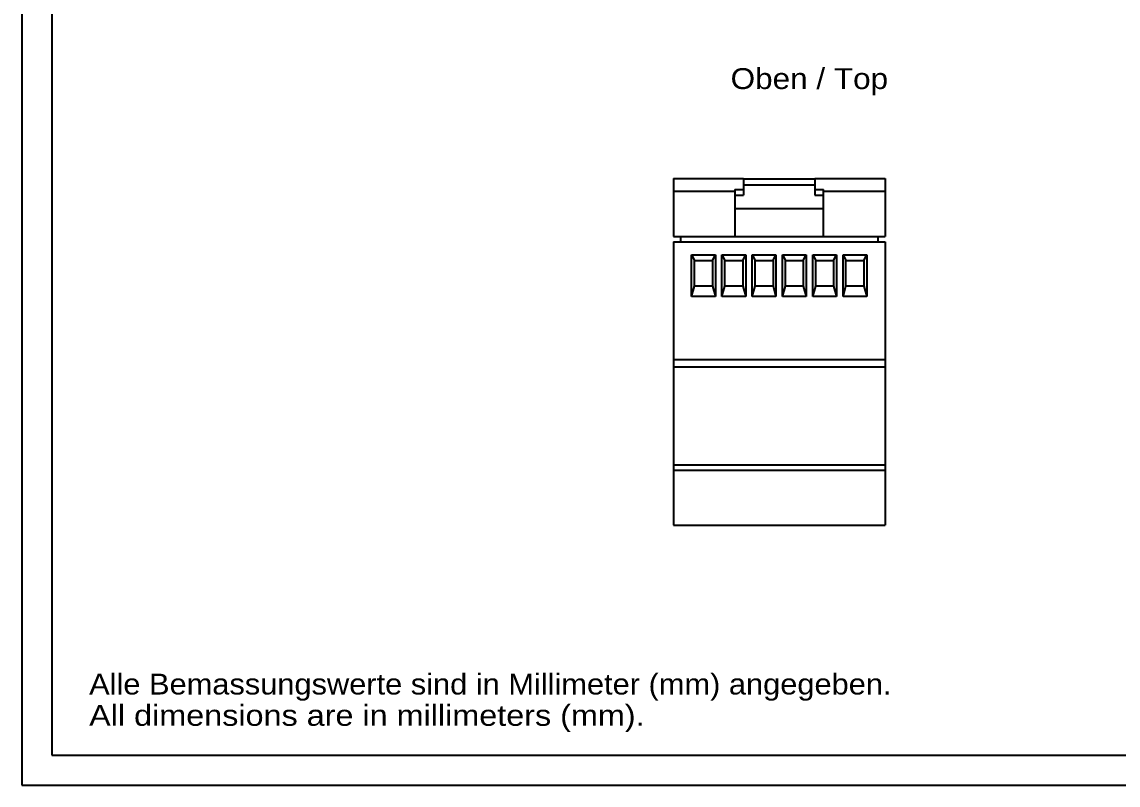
# Model space of a CAD drawing. Extents: x 0 to 420, y 0 to 297.
# Drawn here: x 0 to 183.9, y 0 to 128 of the extents above; entities that cross this region are included whole.
import ezdxf
from ezdxf.enums import TextEntityAlignment as Align

# ---------------------------------------------------------------- set-up
doc = ezdxf.new("R2010")
doc.units = 0
doc.header["$LTSCALE"] = 23.1
for name, color, linetype in [('13000_TOP', 7, 'CONTINUOUS'), ('13300_TOP_GERMAN_ENGLISH', 7, 'CONTINUOUS'), ('90000_FRAME', 7, 'CONTINUOUS'), ('91000_TIP', 7, 'CONTINUOUS')]:
    doc.layers.add(name, color=color, linetype=linetype)

msp = doc.modelspace()

# ---------------------------------------------------------------- linework, layer by layer
at = {"layer": '13000_TOP', "color": 7, "linetype": 'CONTINUOUS'}
for p, q in [((109.271, 101.709), (109.271, 92.009)), ((109.271, 101.709), (121.046, 101.709)), ((121.046, 101.709), (121.046, 98.959)), ((121.046, 101.659), (132.996, 101.659)), ((132.996, 101.709), (132.996, 98.959)), ((132.996, 101.709), (144.771, 101.709)), ((144.771, 101.709), (144.771, 92.009)), ((109.271, 99.6), (119.571, 99.6)), ((119.571, 99.882), (119.571, 92.009)), ((119.571, 99.882), (121.046, 99.882)), ((121.046, 100.659), (132.996, 100.659)), ((132.996, 99.882), (134.471, 99.882)), ((134.471, 92.009), (134.471, 99.882)), ((134.471, 99.6), (144.771, 99.6)), ((119.571, 98.959), (121.046, 98.959)), ((132.996, 98.959), (134.471, 98.959)), ((119.571, 96.706), (134.471, 96.706)), ((109.271, 92.009), (144.771, 92.009)), ((110.471, 92.009), (110.471, 91.109)), ((143.571, 92.009), (143.571, 91.109)), ((109.271, 91.109), (144.771, 91.109)), ((109.271, 91.108), (109.271, 43.586)), ((144.771, 91.108), (144.771, 43.586)), ((112.321, 88.959), (112.821, 87.959)), ((112.321, 81.959), (112.321, 88.959)), ((112.321, 88.959), (116.321, 88.959)), ((115.821, 87.959), (116.321, 88.959)), ((116.321, 88.959), (116.321, 81.959)), ((117.401, 88.959), (117.901, 87.959)), ((117.401, 81.959), (117.401, 88.959)), ((117.401, 88.959), (121.401, 88.959)), ((120.901, 87.959), (121.401, 88.959)), ((121.401, 88.959), (121.401, 81.959)), ((122.481, 88.959), (122.981, 87.959)), ((122.481, 81.959), (122.481, 88.959)), ((122.481, 88.959), (126.481, 88.959)), ((125.981, 87.959), (126.481, 88.959)), ((126.481, 88.959), (126.481, 81.959)), ((127.561, 88.959), (128.061, 87.959)), ((127.561, 81.959), (127.561, 88.959)), ((127.561, 88.959), (131.561, 88.959)), ((131.061, 87.959), (131.561, 88.959)), ((131.561, 88.959), (131.561, 81.959)), ((132.641, 88.959), (133.141, 87.959)), ((132.641, 81.959), (132.641, 88.959)), ((132.641, 88.959), (136.641, 88.959)), ((136.141, 87.959), (136.641, 88.959)), ((136.641, 88.959), (136.641, 81.959)), ((137.721, 88.959), (138.221, 87.959)), ((137.721, 81.959), (137.721, 88.959)), ((137.721, 88.959), (141.721, 88.959)), ((141.221, 87.959), (141.721, 88.959)), ((141.721, 88.959), (141.721, 81.959)), ((112.821, 83.659), (112.821, 87.959)), ((112.821, 87.959), (115.821, 87.959)), ((115.821, 87.959), (115.821, 83.659)), ((117.901, 83.659), (117.901, 87.959)), ((117.901, 87.959), (120.901, 87.959)), ((120.901, 87.959), (120.901, 83.659)), ((122.981, 83.659), (122.981, 87.959)), ((122.981, 87.959), (125.981, 87.959)), ((125.981, 87.959), (125.981, 83.659)), ((128.061, 83.659), (128.061, 87.959)), ((128.061, 87.959), (131.061, 87.959)), ((131.061, 87.959), (131.061, 83.659)), ((133.141, 83.659), (133.141, 87.959)), ((133.141, 87.959), (136.141, 87.959)), ((136.141, 87.959), (136.141, 83.659)), ((138.221, 83.659), (138.221, 87.959)), ((138.221, 87.959), (141.221, 87.959)), ((141.221, 87.959), (141.221, 83.659)), ((112.321, 81.959), (112.821, 83.659)), ((115.821, 83.659), (112.821, 83.659)), ((115.821, 83.659), (116.321, 81.959)), ((117.401, 81.959), (117.901, 83.659)), ((120.901, 83.659), (117.901, 83.659)), ((120.901, 83.659), (121.401, 81.959)), ((122.481, 81.959), (122.981, 83.659)), ((125.981, 83.659), (122.981, 83.659)), ((125.981, 83.659), (126.481, 81.959)), ((127.561, 81.959), (128.061, 83.659)), ((131.061, 83.659), (128.061, 83.659)), ((131.061, 83.659), (131.561, 81.959)), ((132.641, 81.959), (133.141, 83.659)), ((136.141, 83.659), (133.141, 83.659)), ((136.141, 83.659), (136.641, 81.959)), ((137.721, 81.959), (138.221, 83.659)), ((141.221, 83.659), (138.221, 83.659)), ((141.221, 83.659), (141.721, 81.959)), ((116.321, 81.959), (112.321, 81.959)), ((121.401, 81.959), (117.401, 81.959)), ((126.481, 81.959), (122.481, 81.959)), ((131.561, 81.959), (127.561, 81.959)), ((136.641, 81.959), (132.641, 81.959)), ((141.721, 81.959), (137.721, 81.959)), ((109.271, 71.392), (144.771, 71.392)), ((109.271, 70.156), (144.771, 70.156)), ((109.271, 53.716), (144.771, 53.716)), ((109.271, 52.838), (144.771, 52.838)), ((109.271, 43.586), (144.771, 43.586))]:
    msp.add_line(p, q, dxfattribs=at)
at = {"layer": '90000_FRAME', "color": 7, "linetype": 'CONTINUOUS'}
for p, q in [((0, 297), (0, 0)), ((5, 292), (5, 5)), ((5, 5), (415, 5)), ((0, 0), (420, 0))]:
    msp.add_line(p, q, dxfattribs=at)

# ---------------------------------------------------------------- texts
at = {"layer": '13300_TOP_GERMAN_ENGLISH', "color": 7, "linetype": 'CONTINUOUS'}
msp.add_text('Oben / Top', height=3.5, dxfattribs=at).set_placement((118.869, 116.741), (145.286, 116.741), align=Align.FIT)
at = {"layer": '91000_TIP', "color": 7, "linetype": 'CONTINUOUS'}
for s, p, p2 in [('Alle Bemassungswerte sind in Millimeter (mm) angegeben.', (11.276, 15.19), (145.859, 15.19)), ('All dimensions are in millimeters (mm).', (11.276, 9.94), (104.442, 9.94))]:
    msp.add_text(s, height=3.5, dxfattribs=at).set_placement(p, p2, align=Align.FIT)

doc.saveas('drawing.dxf')
